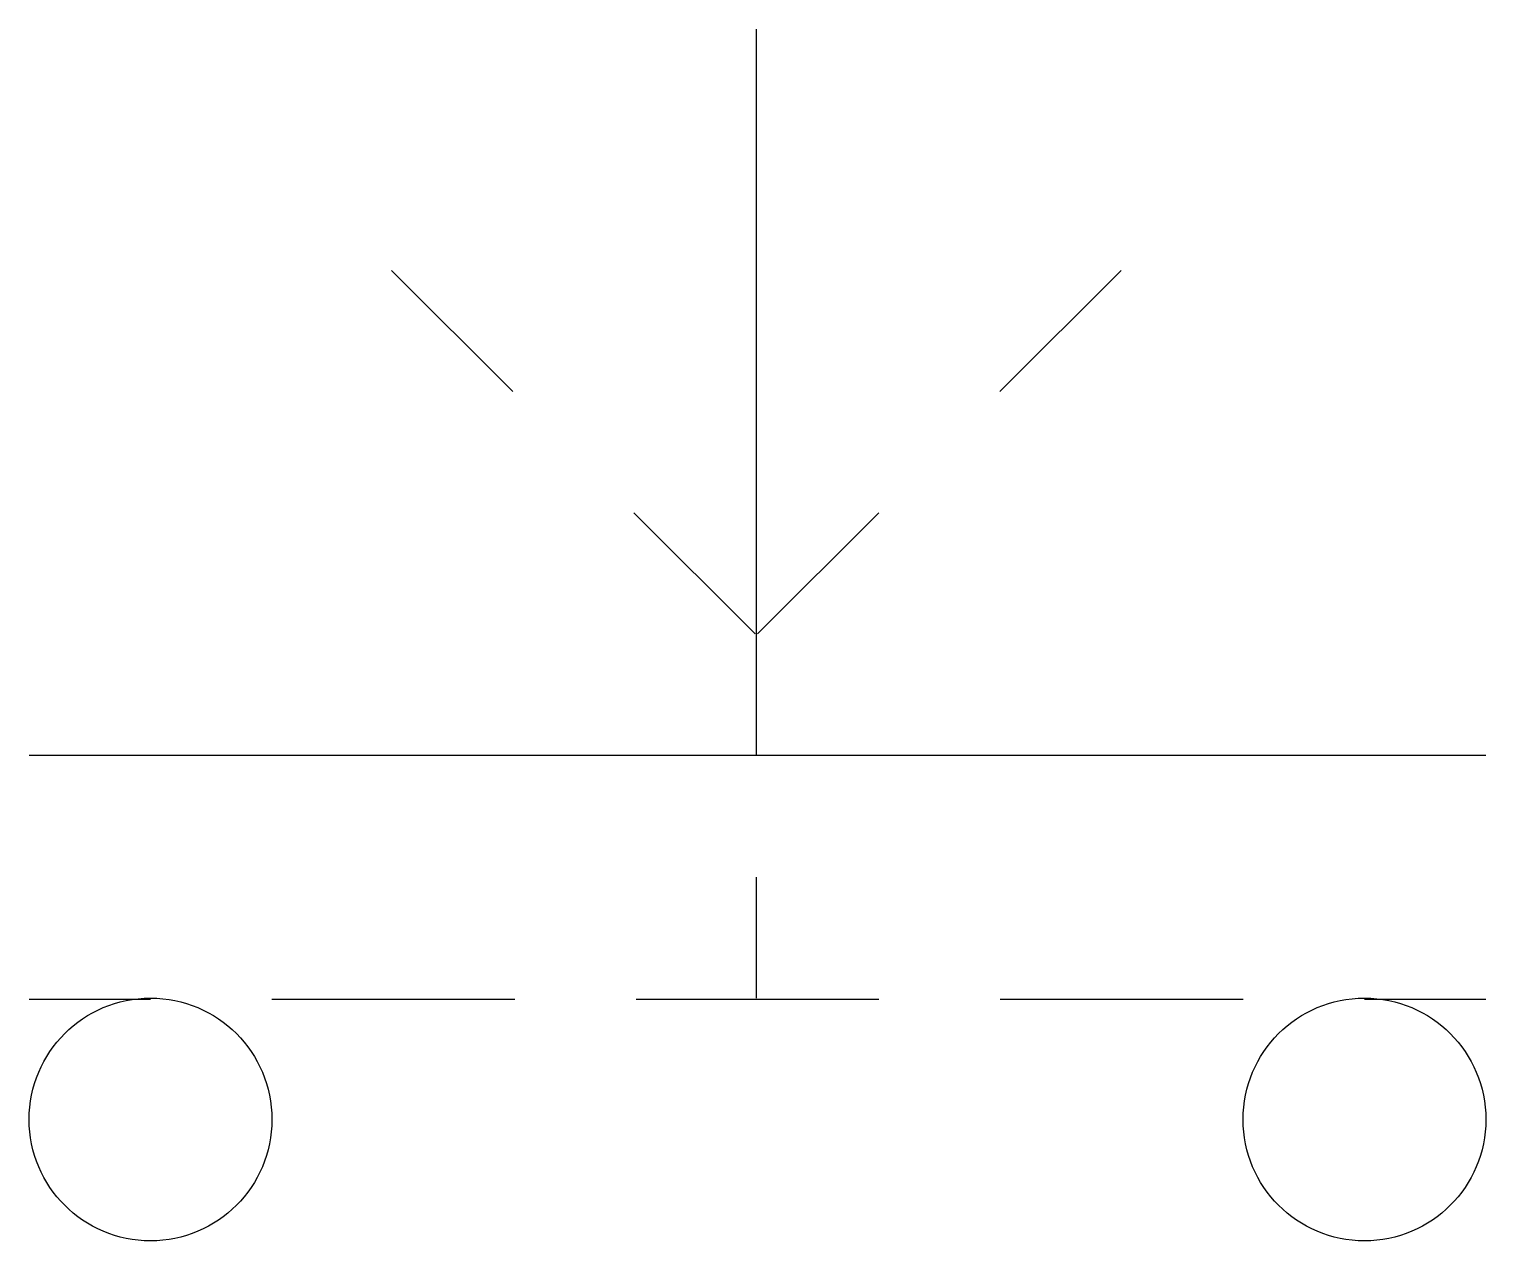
# Model space of a CAD drawing. Extents: x -0.188 to 0.188, y -0.031 to 0.281.
import ezdxf

# ---------------------------------------------------------------- set-up
doc = ezdxf.new("R2010")
doc.units = 0
doc.header["$LTSCALE"] = 1.5
doc.header["$MEASUREMENT"] = 0
doc.layers.get('0').update_dxf_attribs({"linetype": 'CONTINUOUS'})

msp = doc.modelspace()

# ---------------------------------------------------------------- linework, layer by layer
for p, q in [((-0.0003, 0.0936), (-0.0003, 0.2807)), ((-0.063, 0.1874), (-0.0942, 0.2186)), ((0.0624, 0.1874), (0.0936, 0.2186)), ((-0.0006, 0.125), (-0.0318, 0.1562)), ((0, 0.125), (0.0312, 0.1562)), ((-0.1875, 0.09375), (0.1875, 0.09375)), ((-0.0003, 0.0312), (-0.0003, 0.0624)), ((-0.1875, 0.03095), (-0.15625, 0.03095)), ((-0.125, 0.03095), (-0.0625, 0.03095)), ((-0.03125, 0.03095), (0.03125, 0.03095)), ((0.0625, 0.03095), (0.125, 0.03095)), ((0.15625, 0.03095), (0.1875, 0.03095))]:
    msp.add_line(p, q)
for centre in [(-0.15625, 0), (0.15625, 0)]:
    msp.add_circle(centre, 0.03125)

doc.saveas('drawing.dxf')
